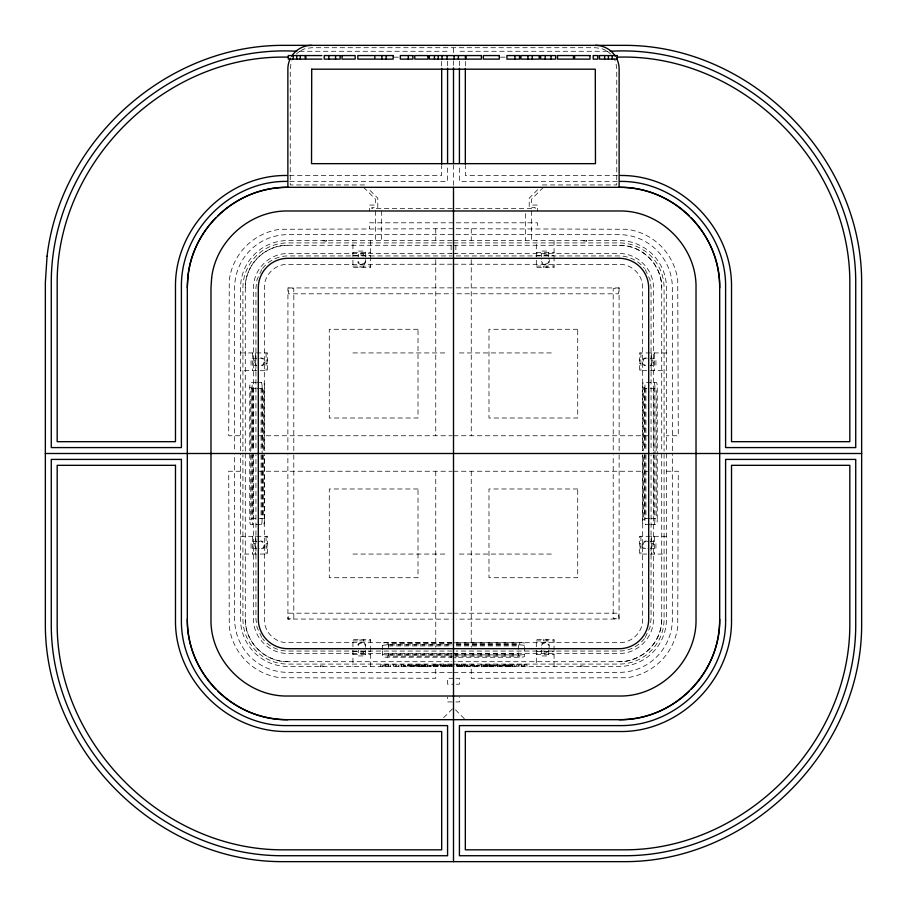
<?xml version="1.0" encoding="UTF-8"?>
<svg xmlns="http://www.w3.org/2000/svg" width="907" height="907" viewBox="0 0 907 907"><rect width="100%" height="100%" fill="white"/><g stroke="black" fill="none" stroke-linecap="round" stroke-linejoin="round"><path stroke-width="0.68" stroke-dasharray="4.54 3.4" d="M245.287 451.13L245.287 287.87C244.811 265.105 265.105 244.811 287.87 245.287L452.083 245.287M661.713 453.5L661.713 619.13C662.189 641.895 641.895 662.189 619.13 661.713L453.5 661.713M365.362 261.431C364.988 264.946 358.639 264.946 358.265 261.431M358.265 645.569C358.639 642.054 364.988 642.054 365.362 645.569M548.735 261.431C548.361 264.946 542.012 264.946 541.638 261.431M541.638 645.569C542.012 642.054 548.361 642.054 548.735 645.569M326.067 241.149L326.35 240.548L326.067 241.149L320.364 240.548L320.659 241.149M320.659 665.851L320.386 666.452L320.659 665.851L326.373 666.452L326.067 665.851M586.341 241.149L586.614 240.548L586.341 241.149L580.627 240.548L580.933 241.149M580.933 665.851L580.65 666.452L580.933 665.851L586.636 666.452L586.341 665.851M261.76 269.583L257.01 279.605L255.933 287.791L255.933 450.768M645.24 637.417L649.99 627.395L651.067 619.209L651.067 454.861M262.531 268.427C268.483 260.683 278.03 255.955 287.791 255.933L452.14 255.933M644.469 638.573C638.517 646.317 628.97 651.045 619.209 651.067L456.232 651.067M537.715 189.665L529.212 198.168L529.212 207.431L535.13 207.431L535.13 208.61L371.87 208.61L371.87 207.431L377.788 207.431L377.788 198.168L369.285 189.665M543.406 187.318L531.581 199.143L531.581 205.061L537.5 205.061L537.5 210.98M443.636 717.709L452.514 708.843M261.431 365.362C264.946 364.988 264.946 358.639 261.431 358.265M645.569 358.265C642.054 358.639 642.054 364.988 645.569 365.362M261.431 548.735C264.946 548.361 264.946 542.012 261.431 541.638M645.569 541.638C642.054 542.012 642.054 548.361 645.569 548.735M299.559 51.268L447.582 51.268L447.582 54.091M607.441 51.268L459.418 51.268L459.418 54.091M393.876 57.175L399.499 57.175M500.471 57.175L506.095 57.175M289.526 175.482L441.675 175.482L441.675 165.63M617.474 175.482L465.325 175.482L465.325 165.63M289.73 181.4L447.582 181.4L447.582 165.845M617.27 181.4L459.418 181.4L459.418 165.845M364.569 184.949L290.24 184.949L290.24 69.17L290.988 63.501A21.269 21.269 0 0 1 291.884 60.871M542.431 184.949L616.76 184.949L616.76 69.17L616.012 63.501A21.269 21.269 0 0 0 613.892 58.377M453.5 222.805L369.5 222.805L369.5 228.723M456.289 222.805L537.5 222.805L537.5 228.723M453.5 228.723L280.161 229.267A59.114 59.114 0 0 0 229.267 280.161L228.723 435.757L240.548 435.757M456.289 228.723L626.839 229.267A59.114 59.114 0 0 1 677.733 280.161L678.277 435.757L666.452 435.757M452.14 240.548L287.87 240.548A47.323 47.323 0 0 0 240.548 287.87L240.548 451.13M453.5 240.548L619.13 240.548A47.323 47.323 0 0 1 666.452 287.87L666.452 451.13M452.083 242.917L287.87 242.917A44.953 44.953 0 0 0 242.917 287.87L242.917 451.13M453.5 242.917L619.13 242.917A44.953 44.953 0 0 1 664.083 287.87L664.083 451.13M453.5 245.287L619.13 245.287C641.895 244.811 662.189 265.105 661.713 287.87L661.713 451.13M352.936 252.577L370.691 252.577M536.309 252.577L554.064 252.577M452.14 253.563L287.723 253.563C269.492 253.246 253.246 269.492 253.563 287.723L253.563 450.768M453.5 253.563L619.277 253.563C637.508 253.246 653.754 269.492 653.437 287.723L653.437 450.768M352.936 255.581L370.691 255.581M536.309 255.581L554.064 255.581M456.232 255.933L619.209 255.933C628.97 255.955 638.517 260.683 644.469 268.427M452.083 264.209L284.787 264.425A23.65 23.65 0 0 0 264.425 284.787L264.209 450.677M453.5 264.209L622.213 264.425A23.65 23.65 0 0 1 642.575 284.787L642.791 450.677M352.936 266.091L370.691 266.091M536.309 266.091L554.064 266.091M452.094 287.87L287.882 287.938L288.653 293.811L452.083 293.789M456.312 287.87L619.118 287.938L618.347 293.811L453.5 293.789M240.548 352.936L267.599 352.936L267.599 370.691L240.548 370.691M352.936 352.936L447.582 352.936M459.418 352.936L554.064 352.936M666.452 352.936L639.401 352.936L639.401 370.691L666.452 370.691M256.681 358.265L251.069 358.265L251.069 365.362L256.942 365.362M259.708 358.265C266.987 355.85 265.796 368.99 258.654 365.362M647.292 358.265C640.013 355.85 641.204 368.99 648.346 365.362M650.319 358.265L655.931 358.265L655.931 365.362L650.058 365.362M255.581 360.045L254.073 360.045L254.073 363.594L255.581 363.594M266.091 360.045L267.599 360.045M639.401 360.045L640.909 360.045M651.419 360.045L652.927 360.045L652.927 363.594L651.419 363.594M266.091 363.594L267.599 363.594M639.401 363.594L640.909 363.594M255.933 382.516L250.593 382.516A4.728 0.816 -90 0 0 249.765 387.255L249.765 450.677M256.93 382.516L263.608 382.516A4.728 0.816 -90 0 1 264.425 387.255L264.425 450.677M249.765 387.255L252.101 387.255A4.728 0.816 -90 0 1 252.917 382.516M261.273 382.516A4.728 0.816 -90 0 1 262.1 387.255L264.425 387.255M642.575 450.677L642.575 387.255L644.9 387.255A4.728 0.816 -90 0 1 645.727 382.516M654.083 382.516A4.728 0.816 -90 0 1 654.899 387.255L657.235 387.255L657.235 453.5M255.933 388.434L250.797 388.434L250.797 453.5M256.976 388.434L263.393 388.434L263.393 450.666M258.302 435.757L452.14 435.757M453.5 435.757L648.698 435.757M240.548 471.243L228.723 471.243L229.267 626.839A59.114 59.114 0 0 0 280.161 677.733L435.757 678.277L435.757 666.452M258.302 471.243L452.14 471.243M453.5 471.243L648.698 471.243M666.452 471.243L678.277 471.243L677.733 626.839A59.114 59.114 0 0 1 626.839 677.733L471.243 678.277L471.243 666.452M650.024 518.566L643.607 518.566L643.607 454.917M651.067 518.566L656.203 518.566L656.203 453.5M249.765 453.5L249.765 519.745L252.101 519.745A4.728 0.816 -90 0 0 252.917 524.484M261.273 524.484A4.728 0.816 -90 0 0 262.1 519.745L264.425 519.745L264.425 454.906M642.575 454.906L642.575 519.745L644.9 519.745A4.728 0.816 -90 0 0 645.727 524.484M654.083 524.484A4.728 0.816 -90 0 0 654.899 519.745L657.235 519.745L657.235 454.906M650.07 524.484L643.392 524.484A4.728 0.816 -90 0 1 642.575 519.745M651.067 524.484L656.407 524.484A4.728 0.816 -90 0 0 657.235 519.745M240.548 536.309L267.599 536.309L267.599 554.064L240.548 554.064M666.452 536.309L639.401 536.309L639.401 554.064L666.452 554.064M256.942 541.638L251.069 541.638L251.069 548.735L256.681 548.735M258.654 541.638C265.796 538.01 266.987 551.15 259.708 548.735M648.346 541.638C641.204 538.01 640.013 551.15 647.292 548.735M650.058 541.638L655.931 541.638L655.931 548.735L650.319 548.735M255.581 543.406L254.073 543.406L254.073 546.955L255.581 546.955M266.091 543.406L267.599 543.406M639.401 543.406L640.909 543.406M651.419 543.406L652.927 543.406L652.927 546.955L651.419 546.955M266.091 546.955L267.599 546.955M639.401 546.955L640.909 546.955M352.936 554.064L447.582 554.064M459.418 554.064L554.064 554.064M452.083 613.211L288.653 613.189L287.882 619.062L452.094 619.13M453.5 613.211L618.347 613.189L619.118 619.062L456.312 619.13M352.936 640.909L370.691 640.909M536.309 640.909L554.064 640.909M382.516 650.07L382.516 643.392A4.728 0.816 0 0 1 387.255 642.575L452.094 642.575M456.323 642.575L519.745 642.575A4.728 0.816 0 0 1 524.484 643.392L524.484 656.407A4.728 0.816 0 0 1 519.745 657.235L453.5 657.235M452.083 642.791L284.787 642.575A23.65 23.65 0 0 1 264.425 622.213L264.209 454.917M453.5 642.791L622.213 642.575A23.65 23.65 0 0 0 642.575 622.213L642.791 454.917M452.083 643.607L388.434 643.607L388.434 650.024M456.334 643.607L518.566 643.607L518.566 656.203L456.334 656.203M388.434 644.764L452.083 644.764M456.334 644.764L518.566 644.764M382.516 645.727A4.728 0.816 0 0 1 387.255 644.9L453.5 644.9M456.323 644.9L519.745 644.9A4.728 0.816 0 0 1 524.484 645.727M388.434 645.931L452.083 645.931M456.334 645.931L518.566 645.931M452.14 651.067L287.791 651.067C278.03 651.045 268.483 646.317 262.531 638.573M352.936 651.419L370.691 651.419M536.309 651.419L554.064 651.419M452.14 653.437L287.723 653.437C269.492 653.754 253.246 637.508 253.563 619.277L253.563 454.861M453.5 653.437L619.277 653.437C637.508 653.754 653.754 637.508 653.437 619.277L653.437 454.861M388.434 653.879L452.083 653.879M453.5 653.879L518.566 653.879M352.936 654.423L370.691 654.423M536.309 654.423L554.064 654.423M382.516 654.083A4.728 0.816 0 0 0 387.255 654.899L452.094 654.899M456.323 654.899L519.745 654.899A4.728 0.816 0 0 0 524.484 654.083M388.434 655.035L452.083 655.035M453.5 655.035L518.566 655.035M453.5 656.203L388.434 656.203L388.434 651.067M382.516 651.067L382.516 656.407A4.728 0.816 0 0 0 387.255 657.235L452.094 657.235M245.287 453.5L245.287 619.13C244.811 641.895 265.105 662.189 287.87 661.713L452.083 661.713M452.083 664.083L287.87 664.083A44.953 44.953 0 0 1 242.917 619.13L242.917 454.679M453.5 664.083L619.13 664.083A44.953 44.953 0 0 0 664.083 619.13L664.083 454.679M436.845 664.865L442.707 664.865L442.741 666.452M454.339 664.865L443.319 664.865L443.319 666.452M413.445 665.307L411.982 665.307L411.982 666.452M434.034 665.307L439.135 665.307L439.135 666.452M448.999 665.307L444.793 665.307L444.793 666.452M452.582 665.307L449.759 665.307L449.759 666.452M487.15 665.307L482.059 665.307L482.059 666.452M452.083 672.359L287.87 672.359A53.241 53.241 0 0 1 234.641 619.13L234.641 453.5M453.5 672.359L619.13 672.359A53.241 53.241 0 0 0 672.359 619.13L672.359 453.5M453.5 678.277L447.582 678.277L447.582 684.195L453.5 684.195M455.87 678.277L459.418 678.277L459.418 684.195L455.87 684.195M452.321 701.939L447.582 701.939L447.582 697.211M455.87 701.939L459.418 701.939L459.418 697.211M363.594 187.318L375.419 199.143L375.419 205.061L369.5 205.061L369.5 210.98M455.473 709.83L465.325 719.682M645.24 269.583L649.99 279.605L651.067 287.791L651.067 450.768M261.76 637.417L257.01 627.395L255.933 619.209L255.933 454.861M672.359 450.666L672.359 287.87A53.241 53.241 0 0 0 619.13 234.641L287.87 234.641A53.241 53.241 0 0 0 234.641 287.87L234.641 450.666M666.452 453.5L666.452 619.13A47.323 47.323 0 0 1 619.13 666.452L287.87 666.452A47.323 47.323 0 0 1 240.548 619.13L240.548 453.5M656.203 450.666L656.203 388.434L643.607 388.434L643.607 450.666M654.899 387.255L655.035 453.5M654.899 454.906L654.899 519.745M654.423 352.936L654.423 370.691M654.423 536.309L654.423 554.064M653.879 388.434L653.879 453.5M653.879 454.917L653.879 518.566M651.419 352.936L651.419 370.691M651.419 536.309L651.419 554.064M645.931 388.434L645.931 450.666M645.931 454.917L645.931 518.566M644.9 387.255L644.9 450.677M644.9 453.5L644.9 519.745M644.764 388.434L644.764 450.666M644.764 454.917L644.764 518.566M640.909 352.936L640.909 370.691M640.909 536.309L640.909 554.064M619.13 450.688L619.062 287.882L613.189 288.653L613.211 450.677M619.13 454.906L619.062 619.118L613.189 618.347L613.211 454.917M554.064 240.548L554.064 267.599L536.309 267.599L536.309 240.548M554.064 666.452L554.064 639.401L536.309 639.401L536.309 666.452M548.735 256.942L548.735 251.069L541.638 251.069L541.638 256.681M548.735 258.654C552.363 265.796 539.212 266.987 541.638 259.708M548.735 648.346C552.363 641.204 539.212 640.013 541.638 647.292M548.735 650.058L548.735 655.931L541.638 655.931L541.638 650.319M546.955 255.581L546.955 254.073L543.406 254.073L543.406 255.581M546.955 266.091L546.955 267.599M546.955 639.401L546.955 640.909M546.955 651.419L546.955 652.927L543.406 652.927L543.406 651.419M543.406 266.091L543.406 267.599M543.406 639.401L543.406 640.909M531.581 210.98L531.581 240.548M526.967 666.452L526.967 664.865L519.042 664.865L519.042 666.452M525.663 213.61L525.663 240.548M524.7 664.865L524.7 666.452M524.133 664.865L524.133 666.452M523.022 664.865L523.022 666.452M521.899 664.865L521.899 666.452M521.332 664.865L521.332 666.452M519.745 642.575L519.745 644.9M519.745 654.899L519.745 657.235M518.282 666.452L518.282 664.865L516.242 664.865L516.242 666.452M514.825 666.452L514.825 664.865L507.988 664.865L507.988 666.452M512.784 664.865L512.784 666.452M512.296 666.452L512.296 665.307L507.489 665.307L507.489 666.452L507.467 664.865L500.381 664.865L500.46 666.452M512.115 665.307L512.115 666.452M511.673 664.865L511.673 666.452M510.822 665.307L510.822 666.452M510.652 665.307L510.652 666.452M510.312 664.865L510.312 666.452M510.176 664.865L510.176 666.452M509.757 664.865L509.757 666.452M508.952 665.307L508.952 666.452M508.271 664.865L508.271 666.452M506.73 666.452L506.73 665.307L502.523 665.307L502.523 666.452M505.256 665.307L505.256 666.452M504.972 664.865L504.972 666.452M502.943 665.307L502.943 666.452L502.932 664.865M501.922 666.452L501.922 665.307L497.898 665.307L497.898 666.452M499.553 666.452L499.553 664.865L492.864 664.865L492.864 666.452M497.49 664.865L497.49 666.452M497.274 666.452L497.274 665.307L493.068 665.307L493.079 666.452M495.812 665.307L495.812 666.452M494.905 664.865L494.905 666.452M493.499 665.307L493.499 666.452M492.648 666.452L492.648 665.307L487.524 665.307L487.535 666.452M492.252 666.452L492.252 664.865L484.077 664.865L484.077 666.452M491.152 665.307L491.152 666.452M490.063 664.865L490.063 666.452M489.576 664.865L489.576 666.452M489.134 664.865L488.998 666.452M488.17 664.865L488.17 666.452M487.263 666.452L487.263 664.865L487.15 666.452M486.764 664.865L486.764 666.452M486.277 664.865L486.277 666.452M485.358 665.307L485.358 666.452M483.885 665.307L483.885 666.452M483.465 666.452L483.465 664.865L477.853 664.865L477.808 666.452M481.413 664.865L481.413 666.452M479.769 666.452L479.769 665.307L474.35 665.307L474.35 666.452M478.193 665.307L478.193 666.452M477.059 665.307L477.059 666.452M476.322 665.307L476.322 666.452M475.937 665.307L475.937 666.452M474.452 666.452L474.452 664.865L467.366 664.865L467.366 666.452M474.078 666.452L474.078 665.307L468.749 665.307L468.749 666.452M472.581 665.307L472.581 666.452M471.957 664.865L471.957 666.452M471.243 228.723L471.243 240.548M471.243 259.708L471.243 435.757M471.243 471.243L471.243 647.292M470.234 665.307L470.234 666.452M469.905 664.865L469.905 666.452M468.001 666.452L468.001 665.307L463.205 665.307L463.205 666.452M466.527 666.452L466.504 664.865L459.656 664.865L459.656 666.452M465.325 61.404L465.325 67.039M464.667 665.307L464.667 666.452M464.452 664.865L464.452 666.452M463.341 664.865L463.341 666.452M462.287 666.452L462.287 665.307L457.366 665.307L457.366 666.452M461.992 664.865L461.992 666.452M461.844 664.865L461.844 666.452M461.425 664.865L461.425 666.452M460.813 665.307L460.813 666.452M459.951 664.865L460.019 666.452M459.418 61.166L459.418 66.823M459.373 666.452L459.373 664.865L456.266 664.865L456.21 666.452M459.044 665.307L458.942 666.452M458.636 665.307L458.636 666.452M457.57 665.307L457.57 666.452M457.185 664.865L457.185 666.452M456.697 664.865L456.697 666.452M455.87 245.287L455.87 253.563M455.87 653.437L455.87 661.713M453.5 48.162L453.5 53.785M453.5 60.814L453.5 66.438M453.5 164.825L453.5 185.912M451.198 664.865L451.255 666.452M451.13 245.287L451.13 253.563M451.13 653.437L451.13 661.713M448.976 664.865L448.999 666.452M448.409 664.865L448.409 666.452M447.582 61.166L447.582 66.823M447.525 665.307L447.525 666.452M447.298 664.865L447.298 666.452M446.176 664.865L446.176 666.452M445.609 664.865L445.609 666.452M445.212 665.307L445.212 666.452M444.396 666.452L444.396 665.307L439.578 665.307L439.578 666.452M444.203 665.307L444.203 666.452M442.922 665.307L442.922 666.452M441.675 61.404L441.675 67.039M441.051 665.307L441.051 666.452M440.655 664.865L440.655 666.452M437.446 664.865L437.446 666.452M437.344 665.307L437.344 666.452M436.857 664.865L436.845 666.452M435.87 666.452L436.029 664.865L430.417 664.865L430.417 666.452M435.757 228.723L435.757 240.548M435.757 259.708L435.757 435.757M435.757 471.243L435.757 647.292M433.977 664.865L434.034 666.452M433.319 666.452L433.319 665.307L431.845 665.307L431.845 666.452M430.825 666.452L430.825 665.307L425.734 665.307L425.734 666.452M429.362 665.307L429.362 666.452M427.197 666.452L427.242 664.865L419.079 664.865L419.079 666.452M425.281 666.452L425.281 665.307L414.17 665.307L414.17 666.452M425.054 664.865L425.054 666.452M424.567 664.865L424.567 666.452M424.136 664.865L424.079 666.452M423.705 665.307L423.705 666.452M423.354 665.307L423.354 666.452M423.172 664.865L423.036 666.452L423.002 665.307M422.254 664.865L422.345 666.452M422.209 664.865L422.209 666.452M421.766 664.865L421.687 666.452M421.653 665.307L421.653 666.452M421.336 665.307L421.336 666.452L421.267 664.865M420.984 665.307L420.984 666.452M419.408 665.307L419.272 666.452M418.626 666.452L418.626 664.865L411.517 664.865L411.517 666.452M417.469 665.307L417.469 666.452M416.551 664.865L416.551 666.452M415.996 665.307L415.996 666.452M414.975 664.865L414.975 666.452M413.49 664.865L413.445 666.452M411.132 666.452L411.132 665.307L405.792 665.307L405.792 666.452M410.327 666.452L410.327 664.865L404.465 664.865L404.465 666.452M409.635 665.307L409.635 666.452M408.275 664.865L408.275 666.452M407.288 665.307L407.288 666.452M405.066 664.865L405.066 666.452L405.032 665.307L399.942 665.307L399.942 666.452M403.57 666.452L403.649 664.865L396.563 664.865L396.563 666.452M401.597 664.865L401.597 666.452M401.404 665.307L401.404 666.452M398.604 664.865L398.592 666.452M395.509 666.452L395.509 664.865L388.389 664.865L388.4 666.452M393.423 664.865L393.423 666.452M390.429 664.865L390.441 666.452M388.094 666.452L388.094 664.865L380.566 664.865L380.566 666.452M387.255 642.575L387.255 644.9M387.255 654.899L387.255 657.235M385.894 664.865L385.894 666.452M385.373 664.865L385.373 666.452M384.33 664.865L384.33 666.452M383.298 664.865L383.298 666.452M382.765 664.865L382.765 666.452M381.337 210.98L381.337 240.548M375.419 210.98L375.419 240.548M370.691 240.548L370.691 267.599L352.936 267.599L352.936 240.548M370.691 666.452L370.691 639.401L352.936 639.401L352.936 666.452M365.362 256.681L365.362 251.069L358.265 251.069L358.265 256.942M365.362 259.708C367.788 266.987 354.637 265.796 358.265 258.654M365.362 647.292C367.788 640.013 354.637 641.204 358.265 648.346M365.362 650.319L365.362 655.931L358.265 655.931L358.265 650.058M363.594 255.581L363.594 254.073L360.045 254.073L360.045 255.581M363.594 266.091L363.594 267.599M363.594 639.401L363.594 640.909M363.594 651.419L363.594 652.927L360.045 652.927L360.045 651.419M360.045 266.091L360.045 267.599M360.045 639.401L360.045 640.909M293.789 450.677L293.811 288.653L287.938 287.882L287.87 450.688M293.789 454.917L293.811 618.347L287.938 619.118L287.87 454.906M266.091 352.936L266.091 370.691M266.091 536.309L266.091 554.064M263.393 454.917L263.393 518.566L250.797 518.566L250.797 454.917M262.236 388.434L262.236 450.666M262.236 454.917L262.236 518.566M262.1 387.255L262.1 453.5M262.1 454.906L262.1 519.745M261.069 388.434L261.069 450.666M261.069 454.917L261.069 518.566M255.581 352.936L255.581 370.691M255.581 536.309L255.581 554.064M253.121 388.434L253.121 450.666M253.121 453.5L253.121 518.566M252.577 352.936L252.577 370.691M252.577 536.309L252.577 554.064M252.101 387.255L252.101 450.677M252.101 454.906L252.101 519.745M251.965 388.434L251.965 450.666M251.965 453.5L251.965 518.566M296.487 53.967A21.269 21.269 0 0 1 299.718 51.314M300.897 50.588A21.269 21.269 0 0 1 306.033 48.456L311.691 47.72L595.309 47.72L600.967 48.456A21.269 21.269 0 0 1 606.103 50.588M607.282 51.314A21.269 21.269 0 0 1 610.513 53.967M264.425 519.745A4.728 0.816 -90 0 1 263.608 524.484L250.593 524.484A4.728 0.816 -90 0 1 249.765 519.745M642.575 387.255A4.728 0.816 -90 0 1 643.392 382.516L656.407 382.516A4.728 0.816 -90 0 1 657.235 387.255M661.713 619.13A42.595 42.595 0 0 1 619.13 661.713M287.87 661.713A42.595 42.595 0 0 1 245.287 619.13M619.13 245.287A42.595 42.595 0 0 1 661.713 287.87M245.287 287.87A42.595 42.595 0 0 1 287.87 245.287M418.014 329.275L329.275 329.275L329.275 418.014L418.014 418.014L418.014 329.275M577.725 329.275L488.986 329.275L488.986 418.014L577.725 418.014L577.725 329.275M418.014 488.986L329.275 488.986L329.275 577.725L418.014 577.725L418.014 488.986M577.725 488.986L488.986 488.986L488.986 577.725L577.725 577.725L577.725 488.986"/><path stroke-width="1.36" d="M286.714 175.482C227.476 174.745 174.745 227.476 175.482 286.714L175.482 441.675L57.175 441.675L57.175 282.837C56.744 161.14 166.786 53.66 288.46 57.175M286.907 181.4C230.695 180.64 180.64 230.695 181.4 286.907L181.4 447.582L51.268 447.582L51.268 282.644C51.064 154.167 168.634 43.751 296.748 51.268M610.252 51.268C738.366 43.751 855.936 154.167 855.732 282.644L855.732 447.582L725.6 447.582L725.6 286.907C726.36 230.695 676.305 180.64 620.093 181.4M321.872 55.565L305.874 55.565L305.874 59.114L321.872 59.114M342.018 55.565L355.17 55.565L355.17 59.114L342.018 59.114L342.041 55.565M373.82 55.565L357.846 55.565L357.857 59.114L373.82 59.114M617.134 57.175C739.296 52.901 850.29 160.618 849.825 282.837L849.825 441.675L731.518 441.675L731.518 286.714C732.255 227.476 679.524 174.745 620.286 175.482M45.35 453.5L861.65 453.5M612.202 55.565L612.202 59.114M608.416 55.565L608.416 59.114M604.618 55.565L604.618 59.114M551.048 55.565L551.048 59.114M545.254 55.565L545.254 59.114M532.273 55.565L532.273 59.114M527.953 55.565L527.953 59.114M514.927 55.565L514.927 59.114M465.325 68.444L465.325 164.212M459.418 68.24L459.418 163.011M458.398 55.565L458.398 59.114M454.078 55.565L454.078 59.114M453.5 67.844L453.5 163.419M453.5 187.318L453.5 861.65M447.582 68.24L447.582 163.011M447.128 55.565L447.038 59.114M442.038 55.565L442.038 59.114M441.675 68.444L441.675 164.212M438.251 55.565L438.251 59.114M434.453 55.565L434.453 59.114M408.331 55.565L408.331 59.114M386.201 55.565L386.201 59.114M381.881 55.565L381.881 59.114M335.567 55.565L335.567 59.114M328.833 55.565L328.833 59.114M300.285 55.565L300.285 59.114M296.759 55.565L296.759 59.114M293.256 55.565L293.256 59.114M290.455 58.263A23.661 23.661 0 0 0 287.87 69.011L287.87 187.318A100.564 100.564 0 0 0 217.703 215.843M291.691 56.132A23.661 23.661 0 0 1 311.532 45.35M595.468 45.35A23.661 23.661 0 0 1 615.309 56.132M616.545 58.263A23.661 23.661 0 0 1 619.13 69.011L619.13 187.318A100.564 100.564 0 0 1 689.297 215.843M287.87 719.682A100.564 100.564 0 0 1 217.703 691.157M215.843 689.297A100.564 100.564 0 0 1 187.318 619.13M187.318 287.87A100.564 100.564 0 0 1 215.843 217.703M691.157 217.703A100.564 100.564 0 0 1 719.682 287.87M719.682 619.13A100.564 100.564 0 0 1 691.157 689.297M689.297 691.157A100.564 100.564 0 0 1 619.13 719.682M47.073 256.171L45.35 282.451L45.35 624.549C45.078 750.27 156.73 861.922 282.451 861.65L624.549 861.65C750.27 861.922 861.922 750.27 861.65 624.549L861.65 282.451C861.922 156.73 750.27 45.078 624.549 45.35L282.451 45.35C166.004 45.531 60.531 140.721 47.073 256.171M188.123 274.742L187.318 287.1L187.318 619.9C186.536 673.096 233.904 720.464 287.1 719.682L619.9 719.682C673.096 720.464 720.464 673.096 719.682 619.9L719.682 287.1C720.464 233.904 673.096 186.536 619.9 187.318L287.1 187.318C238.348 186.819 193.735 226.342 188.123 274.742M211.637 277.837L210.98 287.87L210.98 619.13C210.107 660.228 246.772 696.893 287.87 696.02L619.13 696.02C660.228 696.893 696.893 660.228 696.02 619.13L696.02 287.87C696.893 246.772 660.228 210.107 619.13 210.98L287.87 210.98C250.4 210.379 215.934 240.616 211.637 277.837M725.6 620.093C726.36 676.305 676.305 726.36 620.093 725.6L459.418 725.6L459.418 855.732L624.356 855.732C747.062 856.038 856.038 747.062 855.732 624.356L855.732 459.418L725.6 459.418L725.6 620.093M731.518 620.286C732.255 679.524 679.524 732.255 620.286 731.518L465.325 731.518L465.325 849.825L624.163 849.825C743.842 850.142 850.142 743.842 849.825 624.163L849.825 465.325L731.518 465.325L731.518 620.286M311.713 69.193L311.532 163.657L595.468 163.657L595.287 69.193L311.713 69.193M305.217 55.565L288.29 55.565L288.29 59.114L305.217 59.114L305.217 55.565M340.17 55.565L324.241 55.565L324.241 59.114L340.17 59.114L340.17 55.565M393.196 55.565L374.84 55.565L374.84 59.114L393.196 59.114L393.196 55.565M412.923 55.565L400.327 55.565L400.327 59.114L412.923 59.114L412.923 55.565M427.934 55.565L414.771 55.565L414.805 59.114L427.934 59.114L427.934 55.565M465.393 55.565L429.317 55.565L429.317 59.114L465.393 59.114L465.393 55.565M481.413 55.565L466.039 55.565L466.039 59.114L481.413 59.114L481.413 55.565M499.281 55.565L483.34 55.565L483.34 59.114L499.281 59.114L499.281 55.565M519.518 55.565L506.922 55.565L506.922 59.114L519.518 59.114L519.518 55.565M539.268 55.565L520.913 55.565L520.913 59.114L539.268 59.114L539.268 55.565M555.674 55.565L540.651 55.565L540.651 59.114L555.674 59.114L555.674 55.565M573.485 55.565L557.544 55.565L557.544 59.114L573.485 59.114L573.485 55.565M590.004 55.565L574.63 55.565L574.63 59.114L590.004 59.114L590.004 55.565M597.781 55.565L593.201 55.565L593.201 59.114L597.781 59.114L597.781 55.565M617.293 55.565L599.482 55.565L599.482 59.114L617.293 59.114L617.293 55.565M619.13 258.302L287.87 258.302A29.58 29.58 0 0 0 258.302 287.87L258.302 619.13A29.58 29.58 0 0 0 287.87 648.698L619.13 648.698A29.58 29.58 0 0 0 648.698 619.13L648.698 287.87A29.58 29.58 0 0 0 619.13 258.302M181.4 459.418L51.268 459.418L51.268 624.356C50.962 747.062 159.938 856.038 282.644 855.732L447.582 855.732L447.582 725.6L286.907 725.6C230.695 726.36 180.64 676.305 181.4 620.093L181.4 459.418M175.482 465.325L57.175 465.325L57.175 624.163C56.858 743.842 163.158 850.142 282.837 849.825L441.675 849.825L441.675 731.518L286.714 731.518C227.476 732.255 174.745 679.524 175.482 620.286L175.482 465.325"/></g></svg>
